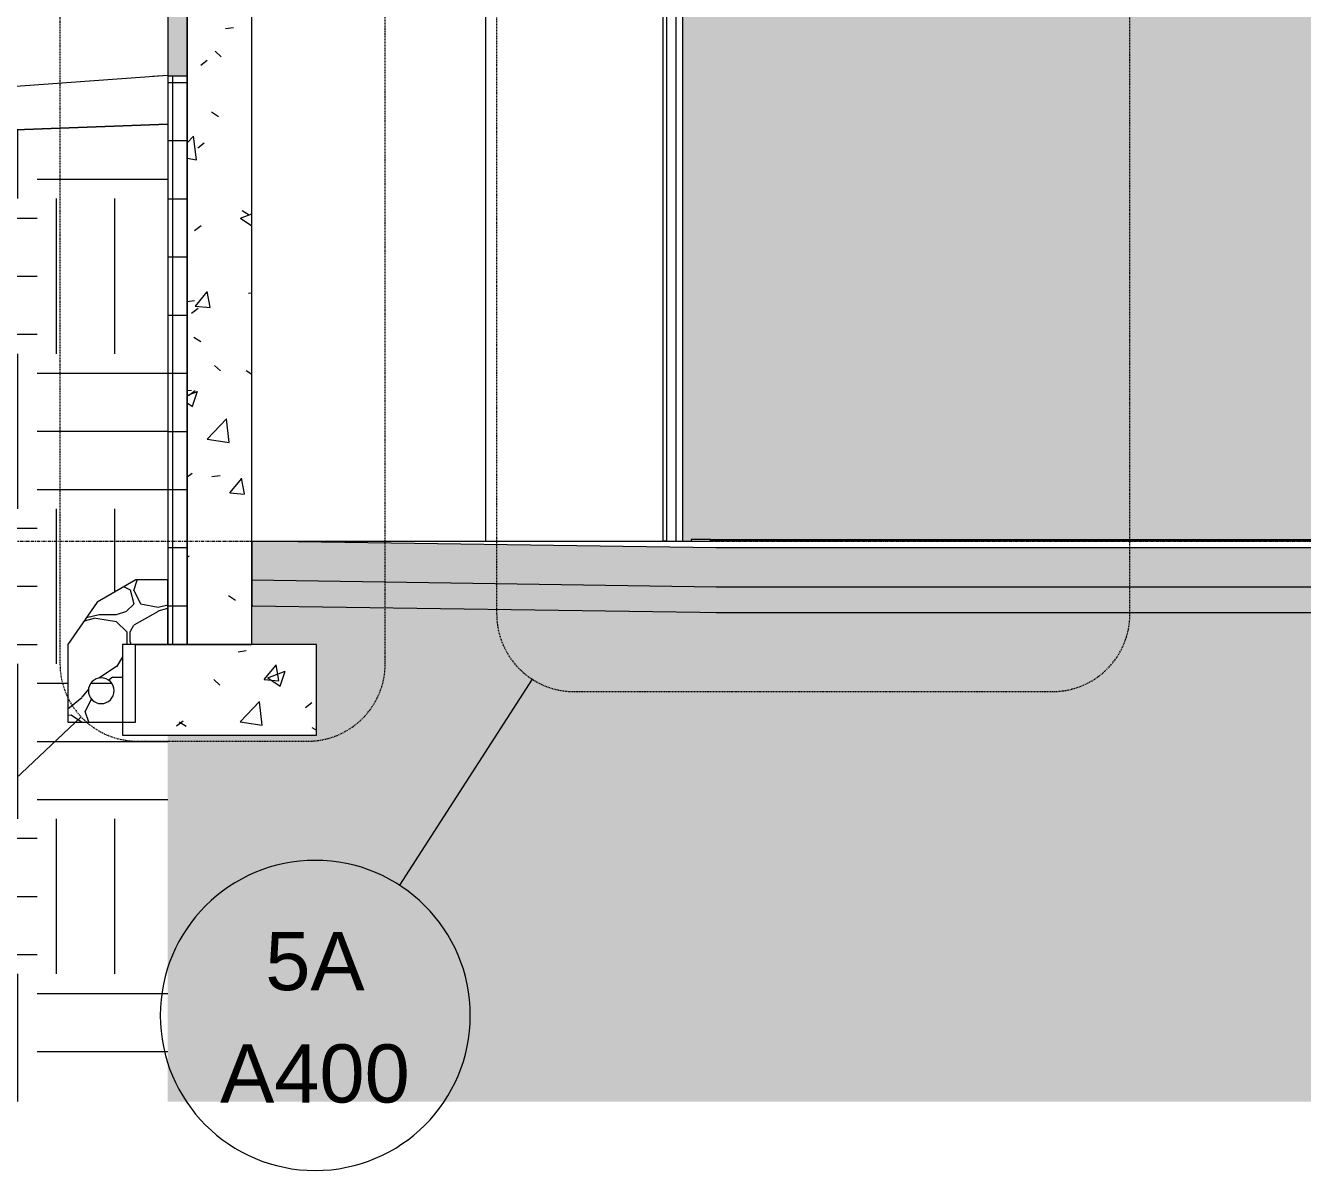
# Model space of a CAD drawing. Header units: inches. Extents: x 9661 to 16490, y -393 to 647.
# Drawn here: x 9866.2 to 10063.8, y -249.4 to -72.2 of the extents above; entities that cross this region are included whole.
import ezdxf

# ---------------------------------------------------------------- set-up
doc = ezdxf.new("R2010")
doc.units = ezdxf.units.IN
doc.header["$MEASUREMENT"] = 0
doc.linetypes.add('Dash Dot 3_16_', pattern=[0.3125, 0.1875, -0.0625, 0, -0.0625])
doc.linetypes.add('Grid Line 1_2_', pattern=[0.875, 0.5, -0.125, 0.125, -0.125])
for name, color, linetype, lineweight in [('0-1', 7, 'Continuous', 5), ('0-3', 55, 'Continuous', 9), ('A-ANNO-SYMB', 150, 'Continuous', 9), ('A-ANNO-SYMB-1', 150, 'Dash Dot 3_16_', 9), ('A-DOOR-4', 7, 'Continuous', 9), ('A-DOOR-FRAM-2', 7, 'Continuous', 9), ('A-DOOR-FRAM-3', 50, 'Continuous', 20), ('A-FLOR-4', 55, 'Continuous', 9), ('A-FLOR-9', 192, 'Continuous', 9), ('A-FLOR-LEVL-1', 51, 'Grid Line 1_2_', 9), ('A-FLOR-MCUT-2', 51, 'Continuous', 9), ('A-FLOR-PATT-1', 45, 'Continuous', 9), ('A-GENM-1', 55, 'Continuous', 9), ('A-GENM-2', 7, 'Continuous', 9), ('A-WALL-PATT-1', 55, 'Continuous', 9), ('A-WALL-PATT-2', 45, 'Continuous', 9), ('C-TOPO', 7, 'Continuous', 9), ('C-TOPO-1', 45, 'Continuous', 9), ('C-TOPO-2', 55, 'Continuous', 9), ('S-FNDN-1', 55, 'Continuous', 9), ('S-FNDN-2', 7, 'Continuous', 9), ('S-FNDN-3', 45, 'Continuous', 9), ('S-FNDN-4', 252, 'Continuous', 13), ('S-FNDN-5', 32, 'Continuous', 9)]:
    doc.layers.add(name, color=color, linetype=linetype, lineweight=lineweight)
doc.styles.add('Arial', font='arial.ttf', dxfattribs={"height": 9})
pattern_1 = [(0, (10995.947, 72), (24, 24), [24, -24]), (0, (10995.947, 81), (24, 24), [24, -24]), (0, (10995.947, 90), (24, 24), [24, -24]), (90, (10998.947, 93), (-24, 24), [24, -24]), (90, (11007.947, 93), (-24, 24), [24, -24]), (90, (11016.947, 93), (-24, 24), [24, -24])]
pattern_2 = [(50, (10995.947, 72), (27.5427, -2.4099), [2.88, -31.68]), (355, (10995.947, 72), (-5.32784, 28.8843), [2.304, -25.344]), (100.451, (10998.243, 71.8), (22.2153, 26.4739), [2.448, -26.924]), (46.184, (10995.947, 79.68), (40.9819, -6.3564), [4.32, -47.52]), (96.636, (10999.363, 79.15), (35.8907, 37.4062), [3.671, -40.386]), (351.184, (10995.947, 79.68), (35.891, 37.4062), [3.456, -38.016]), (21, (10999.787, 77.76), (22.92104, -15.46073), [2.88, -31.68]), (326, (10999.787, 77.76), (9.3435, 27.84574), [2.304, -25.344]), (71.451, (11001.697, 76.472), (32.2648, 12.3844), [2.448, -26.924]), (37.5, (10995.947, 72), (0.466855, 12.78271), [1.267, -23.77, 1.267, -24.461, -25.44]), (37.5, (10995.947, 72), (0.466855, 12.78271), [-50.765, 1.267, -24.173]), (7.5, (10995.947, 72), (10.10159, 15.14509), [1.267, -13.402, 1.267, -23.194, -9.696]), (7.5, (10995.947, 72), (10.10159, 15.14509), [-39.13, 1.267, -8.429]), (327.5, (10987.384, 72), (20.49916, -0.86578), [1.267, -8.333, 1.267, -28.685, -39.744]), (327.5, (10987.384, 72), (20.49916, -0.86578), [-39.552, 1.267, -38.477]), (317.5, (10983.544, 72), (22.39478, 3.8443), [1.267, -11.213, 1.267, -18.624, -28.224]), (317.5, (10983.544, 72), (22.39478, 3.8443), [-32.371, 1.267, -26.957])]
pattern_3 = [(212.005, (10992.723, 80.062), (-161.240282, -107.491823), [5.07, -501.974]), (213.69, (10995.947, 82.212), (-53.74635, -53.74678), [3.876, -189.91]), (198.435, (10997.56, 82.749), (-107.49304, -53.74648), [1.7, -168.262]), (180, (10999.71, 82.75), (-7e-15, -53.747), [2.15, -51.597]), (161.565, (11001.322, 82.212), (-53.74607, 5e-05), [1.7, -168.262]), (333.435, (11001.86, 120.91), (53.74613, 5e-05), [2.404, -117.777]), (296.565, (11001.322, 121.984), (53.74653, -53.74707), [1.202, -118.979]), (270, (11001.32, 124.67), (53.747, 3e-15), [2.687, -51.059]), (186.34, (11001.859, 89.736), (-429.972726, -53.744812), [4.867, -481.829]), (296.565, (11013.684, 123.06), (53.74653, -53.74707), [1.202, -118.979]), (303.69, (11012.609, 124.672), (53.74678, -53.74635), [1.938, -191.848]), (229.399, (11021.208, 101.023), (-268.731142, -322.481306), [4.955, -490.564]), (243.435, (11022.82, 104.248), (5e-05, -53.74613), [3.605, -116.576]), (213.69, (11041.632, 98.336), (-53.74635, -53.74678), [1.938, -191.848]), (33.69, (11025.508, 83.287), (53.74635, 53.74678), [1.938, -191.848]), (0, (11024.433, 83.287), (0, 53.747), [1.075, -52.672]), (333.435, (11023.358, 83.824), (53.74613, 5e-05), [1.202, -118.979]), (284.036, (11022.821, 85.974), (53.74545, -161.2401), [2.216, -219.387]), (270, (11022.82, 87.05), (53.747, 3e-15), [1.075, -52.672]), (243.435, (11022.82, 88.124), (5e-05, -53.74613), [1.202, -118.979]), (135, (11022.82, 88.66), (-53.7472, 4e-15), [0.76, -75.249]), (90, (11022.82, 88.124), (-53.747, 3e-15), [0.537, -53.209]), (18.435, (11042.169, 112.847), (107.49304, 53.74648), [3.399, -166.562]), (6.34, (11045.394, 113.922), (429.972726, 53.744812), [4.867, -481.829]), (180, (11043.244, 101.023), (-7e-15, -53.747), [3.225, -50.522]), (197.354, (11051.844, 103.71), (-161.239491, -53.746161), [9.01, -891.947]), (198.435, (11053.456, 104.248), (-107.49304, -53.74648), [1.7, -168.262]), (213.69, (11055.069, 105.323), (-53.74635, -53.74678), [1.938, -191.848]), (251.565, (11055.606, 106.935), (-5e-05, -53.74607), [1.7, -168.262]), (243.435, (11056.143, 108.01), (5e-05, -53.74613), [1.202, -118.979]), (270, (11056.143, 109.085), (53.747, 3e-15), [1.075, -52.672]), (293.199, (11054.531, 112.847), (53.74725, -107.493233), [4.093, -405.228]), (315, (11052.92, 114.46), (53.7472, 0), [2.28, -73.729]), (0, (11050.23, 114.46), (0, 53.747), [2.687, -51.059]), (341.565, (11038.407, 101.561), (53.74607, -5e-05), [1.7, -168.262]), (303.69, (11037.332, 103.173), (53.74678, -53.74635), [1.938, -191.848]), (279.462, (11036.795, 106.398), (53.74512, -268.732805), [3.269, -323.658]), (270, (11036.795, 109.623), (53.747, 3e-15), [3.225, -50.522]), (239.036, (11038.407, 112.31), (-53.74743, -107.492684), [3.134, -310.26]), (188.13, (11042.169, 112.847), (-322.479255, -53.746045), [3.8, -376.245]), (116.565, (11002.397, 111.235), (-53.74653, 53.74707), [1.202, -118.979]), (135, (11003.472, 110.16), (-53.7472, 4e-15), [1.52, -74.489]), (168.69, (11006.159, 109.623), (-53.7468, -0.00033), [2.741, -271.314]), (191.31, (11008.847, 110.16), (-214.98617, -53.74725), [2.741, -271.314]), (194.036, (11010.996, 110.698), (-161.2401, -53.74545), [2.216, -219.387]), (236.31, (11012.071, 112.31), (-53.74616, -107.49347), [1.938, -191.848]), (236.31, (11013.146, 113.922), (-53.74616, -107.49347), [1.938, -191.848]), (270, (11013.146, 115.535), (53.747, 3e-15), [1.612, -52.134]), (291.801, (11012.071, 118.222), (53.745405, -107.493845), [2.894, -286.54]), (116.565, (11012.61, 106.935), (-53.74653, 53.74707), [2.404, -117.777]), (168.69, (11015.296, 106.398), (-53.7468, -0.00033), [2.741, -271.314]), (194.036, (11017.446, 106.935), (-161.2401, -53.74545), [2.216, -219.387]), (225, (11019.058, 108.548), (4e-15, -53.7472), [2.28, -73.729]), (251.565, (11019.596, 110.16), (-5e-05, -53.74607), [1.7, -168.262]), (296.565, (11018.52, 112.31), (53.74653, -53.74707), [2.404, -117.777]), (315, (11017.446, 113.385), (53.7472, 0), [1.52, -74.489]), (326.31, (11015.834, 114.46), (107.49347, -53.74616), [1.938, -191.848]), (0, (11014.76, 114.46), (0, 53.747), [1.075, -52.672]), (33.69, (11013.146, 113.385), (53.74635, 53.74678), [1.938, -191.848]), (71.565, (11012.609, 111.772), (5e-05, 53.74607), [1.7, -168.262]), (63.435, (11012.07, 110.698), (-5e-05, 53.74613), [1.202, -118.979]), (71.565, (11011.534, 109.085), (5e-05, 53.74607), [1.7, -168.262]), (104.036, (11011.534, 106.935), (-53.74545, 161.2401), [2.216, -219.387]), (45, (11010.46, 105.86), (0, 53.7472), [1.52, -74.489]), (18.435, (11008.847, 105.323), (107.49304, 53.74648), [1.7, -168.262]), (0, (11006.16, 105.323), (0, 53.747), [2.687, -51.059]), (14.036, (11004.009, 104.785), (161.2401, 53.74545), [2.216, -219.387]), (341.565, (11002.397, 105.323), (53.74607, -5e-05), [1.7, -168.262]), (270, (11002.397, 106.935), (53.747, 3e-15), [1.612, -52.134]), (225, (11004.01, 108.548), (4e-15, -53.7472), [2.28, -73.729]), (198.435, (11007.234, 109.623), (-107.49304, -53.74648), [3.399, -166.562]), (180, (11009.92, 109.623), (-7e-15, -53.747), [2.687, -51.059]), (153.435, (11010.996, 109.085), (-53.74613, -5e-05), [1.202, -118.979]), (206.565, (11031.42, 100.486), (-53.74707, -53.74653), [1.202, -118.979]), (146.31, (11033.032, 99.411), (-107.49347, 53.74616), [1.938, -191.848]), (119.745, (11035.182, 95.648), (-161.240006, 268.73295), [4.333, -428.985]), (95.711, (11035.72, 90.274), (-53.74997, 483.718242), [5.401, -534.745]), (90, (11035.72, 89.736), (-53.747, 3e-15), [0.537, -53.209]), (63.435, (11035.182, 88.66), (-5e-05, 53.74613), [1.202, -118.979]), (26.565, (11034.107, 88.124), (53.74707, 53.74653), [1.202, -118.979]), (0, (11032.495, 88.124), (0, 53.747), [1.612, -52.134]), (0, (11031.96, 88.124), (0, 53.747), [0.537, -53.209]), (0, (11030.883, 88.124), (0, 53.747), [1.075, -52.672]), (326.31, (11029.27, 89.199), (107.49347, -53.74616), [1.938, -191.848]), (333.435, (11028.195, 89.736), (53.74613, 5e-05), [1.202, -118.979]), (284.036, (11027.658, 91.886), (53.74545, -161.2401), [2.216, -219.387]), (270, (11027.66, 92.96), (53.747, 3e-15), [1.075, -52.672]), (270, (11027.66, 94.574), (53.747, 3e-15), [1.612, -52.134]), (258.69, (11028.195, 97.261), (0.00033, -53.7468), [2.741, -271.314]), (231.34, (11030.345, 99.948), (-161.240446, -214.986075), [3.441, -340.704]), (270, (11041.63, 98.873), (53.747, 3e-15), [0.537, -53.209]), (270, (11041.63, 99.41), (53.747, 3e-15), [0.537, -53.209]), (326.31, (11040.02, 100.486), (107.49347, -53.74616), [1.938, -191.848]), (333.435, (11036.795, 102.098), (53.74613, 5e-05), [3.605, -116.576]), (0, (11034.107, 102.1), (0, 53.747), [2.687, -51.059]), (63.435, (11033.57, 101.023), (-5e-05, 53.74613), [1.202, -118.979]), (90, (11033.57, 98.873), (-53.747, 3e-15), [2.15, -51.597]), (135, (11035.182, 97.26), (-53.7472, 4e-15), [2.28, -73.729]), (161.565, (11036.795, 96.723), (-53.74607, 5e-05), [1.7, -168.262]), (180, (11038.407, 96.723), (-7e-15, -53.747), [1.612, -52.134]), (198.435, (11040.02, 97.261), (-107.49304, -53.74648), [1.7, -168.262]), (351.87, (11019.058, 126.284), (53.746196, 0.000237), [7.601, -372.445]), (14.036, (11016.909, 125.747), (161.2401, 53.74545), [2.216, -219.387]), (53.13, (11015.296, 123.597), (107.49389, 161.23961), [2.687, -266.045]), (95.194, (11015.834, 117.685), (-53.742522, 537.465678), [5.937, -587.714]), (101.31, (11016.371, 114.997), (-53.74725, 214.98617), [2.741, -271.314]), (143.13, (11018.521, 113.385), (-161.23961, 107.49389), [2.687, -266.045]), (161.565, (11020.133, 112.847), (-53.74607, 5e-05), [1.7, -168.262]), (198.435, (11021.746, 113.385), (-107.49304, -53.74648), [1.7, -168.262]), (225, (11024.433, 116.072), (4e-15, -53.7472), [3.8, -72.209]), (228.814, (11028.195, 120.372), (-322.479887, -376.225462), [5.713, -565.62]), (251.565, (11028.733, 121.984), (-5e-05, -53.74607), [1.7, -168.262]), (270, (11028.733, 122.52), (53.747, 3e-15), [0.537, -53.209]), (288.435, (11028.195, 124.134), (53.74648, -107.49304), [1.7, -168.262]), (326.31, (11026.583, 125.209), (107.49347, -53.74616), [1.938, -191.848]), (90, (11001.86, 112.31), (-53.747, 3e-15), [3.762, -49.984]), (338.199, (11009.384, 119.297), (161.23965, -53.74576), [2.894, -286.54]), (0, (11006.16, 119.297), (0, 53.747), [3.225, -50.522]), (30.964, (11003.472, 117.685), (161.23977, 107.4936), [3.134, -310.26]), (45, (11001.86, 116.072), (0, 53.7472), [2.28, -73.729]), (90, (10993.26, 95.11), (-53.747, 3e-15), [3.762, -49.984]), (116.565, (10994.872, 91.886), (-53.74653, 53.74707), [3.605, -116.576]), (153.435, (10998.097, 90.274), (-53.74613, -5e-05), [3.605, -116.576]), (180, (11000.785, 90.274), (-7e-15, -53.747), [2.687, -51.059]), (218.66, (11003.472, 92.424), (-53.746083, -53.746755), [3.441, -340.704]), (231.34, (11005.622, 95.111), (-161.240446, -214.986075), [3.441, -340.704]), (213.69, (11008.847, 97.261), (-53.74635, -53.74678), [3.876, -189.91]), (239.036, (11010.459, 99.948), (-53.74743, -107.492684), [3.134, -310.26]), (270, (11010.46, 101.023), (53.747, 3e-15), [1.075, -52.672]), (270, (11010.46, 102.636), (53.747, 3e-15), [1.612, -52.134]), (315, (11008.847, 104.248), (53.7472, 0), [2.28, -73.729]), (350.538, (11005.622, 104.785), (53.7463, 0.000467), [3.269, -323.658]), (14.036, (11001.322, 103.71), (161.2401, 53.74545), [4.432, -217.171]), (18.435, (10996.485, 102.098), (107.49304, 53.74648), [5.099, -164.863]), (45, (10994.872, 100.486), (0, 53.7472), [2.28, -73.729]), (45, (10993.26, 98.873), (0, 53.7472), [2.28, -73.729]), (108.435, (11005.084, 87.049), (-53.74648, 107.49304), [3.399, -166.562]), (126.87, (11006.697, 84.899), (-53.7463, 53.7465), [2.687, -266.045]), (146.31, (11008.309, 83.824), (-107.49347, 53.74616), [1.938, -191.848]), (161.565, (11009.921, 83.287), (-53.74607, 5e-05), [1.7, -168.262]), (135, (11011.534, 81.674), (-53.7472, 4e-15), [2.28, -73.729]), (161.565, (11013.146, 81.137), (-53.74607, 5e-05), [1.7, -168.262]), (180, (11014.76, 81.137), (-7e-15, -53.747), [1.612, -52.134]), (206.565, (11015.834, 81.674), (-53.74707, -53.74653), [1.202, -118.979]), (206.565, (11017.983, 82.75), (-53.74707, -53.74653), [2.404, -117.777]), (189.462, (11021.208, 83.287), (-268.732805, -53.74512), [3.269, -323.658]), (243.435, (11022.283, 85.437), (5e-05, -53.74613), [2.404, -117.777]), (270, (11022.283, 85.974), (53.747, 3e-15), [0.537, -53.209]), (270, (11022.283, 87.05), (53.747, 3e-15), [1.075, -52.672]), (326.31, (11020.671, 90.274), (107.49347, -53.74616), [1.938, -191.848]), (327.995, (11016.371, 92.961), (268.733967, -161.238084), [5.07, -501.974]), (329.036, (11013.684, 94.574), (107.492684, -53.74743), [3.134, -310.26]), (341.565, (11010.459, 95.648), (53.74607, -5e-05), [3.399, -166.562]), (0, (11008.31, 95.65), (0, 53.747), [2.15, -51.597]), (33.69, (11006.697, 94.574), (53.74635, 53.74678), [1.938, -191.848]), (53.13, (11005.084, 92.424), (107.49389, 161.23961), [2.687, -266.045]), (63.435, (11004.01, 90.274), (-5e-05, 53.74613), [2.404, -117.777]), (225, (11028.733, 85.974), (4e-15, -53.7472), [2.28, -73.729]), (236.31, (11029.808, 87.587), (-53.74616, -107.49347), [1.938, -191.848]), (270, (11029.81, 88.124), (53.747, 3e-15), [0.537, -53.209]), (315, (11028.733, 89.2), (53.7472, 0), [1.52, -74.489]), (333.435, (11026.583, 90.274), (53.74613, 5e-05), [2.404, -117.777]), (18.435, (11023.358, 89.199), (107.49304, 53.74648), [3.399, -166.562]), (75.964, (11022.821, 87.049), (0.00026, 53.74662), [2.216, -219.387]), (71.565, (10998.635, 76.837), (5e-05, 53.74607), [1.7, -168.262]), (135, (10999.71, 75.762), (-53.7472, 4e-15), [1.52, -74.489]), (146.31, (11001.322, 74.687), (-107.49347, 53.74616), [1.938, -191.848]), (153.435, (11003.472, 73.612), (-53.74613, -5e-05), [2.404, -117.777]), (180, (11004.01, 73.61), (-7e-15, -53.747), [0.537, -53.209]), (161.565, (11005.622, 73.075), (-53.74607, 5e-05), [1.7, -168.262]), (180, (11007.77, 73.075), (-7e-15, -53.747), [2.15, -51.597]), (198.435, (11009.384, 73.612), (-107.49304, -53.74648), [1.7, -168.262]), (210.964, (11012.071, 75.225), (-161.23977, -107.4936), [3.134, -310.26]), (206.565, (11013.146, 75.762), (-53.74707, -53.74653), [1.202, -118.979]), (251.565, (11013.684, 77.375), (-5e-05, -53.74607), [1.7, -168.262]), (303.69, (11012.609, 78.987), (53.74678, -53.74635), [1.938, -191.848]), (306.87, (11010.996, 81.137), (53.7463, -53.7465), [2.687, -266.045]), (323.13, (11008.847, 82.749), (161.23961, -107.49389), [2.687, -266.045]), (345.964, (11006.697, 83.287), (53.74662, -0.00026), [2.216, -219.387]), (18.435, (11005.084, 82.749), (107.49304, 53.74648), [1.7, -168.262]), (30.964, (11002.397, 81.137), (161.23977, 107.4936), [3.134, -310.26]), (39.806, (10999.172, 78.45), (53.745895, 53.74734), [4.198, -415.576]), (135, (11015.296, 73.612), (-53.7472, 4e-15), [0.76, -75.249]), (153.435, (11016.37, 73.075), (-53.74613, -5e-05), [1.202, -118.979]), (191.31, (11019.058, 73.612), (-214.98617, -53.74725), [2.741, -271.314]), (165.964, (11021.208, 73.075), (-53.74662, 0.00026), [2.216, -219.387]), (175.236, (11027.658, 72.537), (-53.74662, 0.000751), [6.472, -640.722]), (206.565, (11028.733, 73.075), (-53.74707, -53.74653), [1.202, -118.979]), (225, (11029.808, 74.15), (4e-15, -53.7472), [1.52, -74.489]), (270, (11029.81, 76.837), (53.747, 3e-15), [2.687, -51.059]), (270, (11029.81, 78.45), (53.747, 3e-15), [1.612, -52.134]), (308.66, (11027.658, 81.137), (53.746755, -53.746083), [3.441, -340.704]), (338.199, (11024.97, 82.212), (161.23965, -53.74576), [2.894, -286.54]), (348.69, (11022.283, 82.749), (53.7468, 0.00033), [2.741, -271.314]), (18.435, (11017.446, 81.137), (107.49304, 53.74648), [5.099, -164.863]), (36.87, (11015.296, 79.525), (53.7465, 53.7463), [2.687, -266.045]), (68.199, (11014.221, 76.837), (53.74576, 161.23965), [2.894, -286.54]), (101.31, (11014.759, 74.15), (-53.74725, 214.98617), [2.741, -271.314]), (348.69, (11009.921, 125.209), (53.7468, 0.00033), [2.741, -271.314]), (354.806, (11004.009, 125.747), (53.746727, 0.000402), [5.937, -587.714]), (0, (11002.397, 125.747), (0, 53.747), [1.612, -52.134]), (45, (11001.322, 124.672), (0, 53.7472), [1.52, -74.489]), (180, (11005.62, 119.834), (-7e-15, -53.747), [1.612, -52.134]), (188.13, (11009.384, 120.372), (-322.479255, -53.746045), [3.8, -376.245]), (172.875, (11013.684, 119.834), (-53.74698, 0.00048), [4.333, -428.985]), (225, (11014.22, 120.372), (4e-15, -53.7472), [0.76, -75.249]), (270, (11014.22, 121.984), (53.747, 3e-15), [1.612, -52.134]), (161.565, (11031.42, 123.597), (-53.74607, 5e-05), [1.7, -168.262]), (180, (11033.57, 123.597), (-7e-15, -53.747), [2.15, -51.597]), (198.435, (11035.182, 124.134), (-107.49304, -53.74648), [1.7, -168.262]), (170.538, (11038.407, 123.597), (-53.746303, -0.000467), [3.269, -323.658]), (213.69, (11040.02, 124.672), (-53.74635, -53.74678), [1.938, -191.848]), (270, (11040.02, 125.21), (53.747, 3e-15), [0.537, -53.209]), (296.565, (11039.482, 126.284), (53.74653, -53.74707), [1.202, -118.979]), (341.565, (11036.257, 127.359), (53.74607, -5e-05), [3.399, -166.562]), (341.565, (11033.032, 128.434), (53.74607, -5e-05), [3.399, -166.562]), (14.036, (11030.883, 127.896), (161.2401, 53.74545), [2.216, -219.387]), (45, (11029.27, 126.284), (0, 53.7472), [2.28, -73.729]), (104.036, (11029.808, 124.134), (-53.74545, 161.2401), [2.216, -219.387]), (0, (10987.885, 77.375), (0, 53.747), [0.537, -53.209]), (315, (10986.81, 78.45), (53.7472, 0), [1.52, -74.489]), (274.764, (10986.273, 84.899), (53.749818, -591.21148), [6.472, -640.722]), (255.964, (10986.81, 87.049), (-0.00026, -53.74662), [2.216, -219.387]), (225, (10987.885, 88.124), (4e-15, -53.7472), [1.52, -74.489]), (198.435, (10992.723, 89.736), (-107.49304, -53.74648), [5.099, -164.863]), (180, (10993.26, 89.736), (-7e-15, -53.747), [0.537, -53.209]), (171.87, (10997.022, 89.199), (-53.746196, -0.000237), [3.8, -376.245]), (146.31, (11003.472, 88.661), (-107.49347, 53.74616), [1.938, -191.848]), (108.435, (11004.547, 85.437), (-53.74648, 107.49304), [3.399, -166.562]), (90, (11004.547, 84.9), (-53.747, 3e-15), [0.537, -53.209]), (71.565, (11004.009, 83.287), (5e-05, 53.74607), [1.7, -168.262]), (26.565, (11002.934, 82.75), (53.74707, 53.74653), [1.202, -118.979]), (18.435, (11001.322, 82.212), (107.49304, 53.74648), [1.7, -168.262]), (126.87, (11030.345, 78.45), (-53.7463, 53.7465), [2.687, -266.045]), (123.69, (11031.42, 76.837), (-53.74678, 53.74635), [1.938, -191.848]), (149.036, (11034.107, 75.225), (-107.492684, 53.74743), [3.134, -310.26]), (168.69, (11036.795, 74.687), (-53.7468, -0.00033), [2.741, -271.314]), (213.69, (11038.407, 75.762), (-53.74635, -53.74678), [1.938, -191.848]), (251.565, (11038.945, 77.375), (-5e-05, -53.74607), [1.7, -168.262]), (270, (11038.945, 77.91), (53.747, 3e-15), [0.537, -53.209]), (279.462, (11038.407, 81.137), (53.74512, -268.732805), [3.269, -323.658]), (243.435, (11038.945, 82.212), (5e-05, -53.74613), [1.202, -118.979]), (270, (11038.945, 82.75), (53.747, 3e-15), [0.537, -53.209]), (296.565, (11037.332, 85.974), (53.74653, -53.74707), [3.605, -116.576]), (329.036, (11034.645, 87.587), (107.492684, -53.74743), [3.134, -310.26]), (8.13, (11030.883, 87.049), (322.479255, 53.746045), [3.8, -376.245]), (45, (11028.733, 84.9), (0, 53.7472), [3.04, -72.969]), (45, (11027.658, 83.824), (0, 53.7472), [1.52, -74.489]), (90, (11027.66, 82.21), (-53.747, 3e-15), [1.612, -52.134]), (123.69, (11028.733, 80.599), (-53.74678, 53.74635), [1.938, -191.848]), (101.31, (11036.795, 90.274), (-53.74725, 214.98617), [2.741, -271.314]), (108.435, (11037.332, 88.661), (-53.74648, 107.49304), [1.7, -168.262]), (135, (11037.87, 88.124), (-53.7472, 4e-15), [0.76, -75.249]), (180, (11039.48, 88.124), (-7e-15, -53.747), [1.612, -52.134]), (213.69, (11041.094, 89.199), (-53.74635, -53.74678), [1.938, -191.848]), (187.125, (11045.394, 89.736), (-376.225893, -53.746004), [4.333, -428.985]), (236.31, (11046.469, 91.349), (-53.74616, -107.49347), [1.938, -191.848]), (270, (11046.47, 91.886), (53.747, 3e-15), [0.537, -53.209]), (288.435, (11045.932, 93.499), (53.74648, -107.49304), [1.7, -168.262]), (285.945, (11044.857, 97.261), (53.74574, -161.239833), [3.913, -387.368]), (315, (11043.782, 98.336), (53.7472, 0), [1.52, -74.489]), (18.435, (11042.169, 97.798), (107.49304, 53.74648), [1.7, -168.262]), (29.745, (11038.407, 95.648), (268.73295, 161.240006), [4.333, -428.985]), (18.435, (11036.795, 95.111), (107.49304, 53.74648), [1.7, -168.262]), (75.964, (11036.257, 92.961), (0.00026, 53.74662), [2.216, -219.387]), (180, (11020.67, 106.935), (-7e-15, -53.747), [1.612, -52.134]), (180, (11021.746, 106.935), (-7e-15, -53.747), [1.075, -52.672]), (135, (11022.82, 105.86), (-53.7472, 4e-15), [1.52, -74.489]), (90, (11022.82, 104.25), (-53.747, 3e-15), [1.612, -52.134]), (26.565, (11014.76, 95.648), (53.74707, 53.74653), [3.605, -116.576]), (341.565, (11013.146, 96.186), (53.74607, -5e-05), [1.7, -168.262]), (300.964, (11011.534, 98.873), (107.4936, -161.23977), [3.134, -310.26]), (71.565, (11021.746, 100.486), (5e-05, 53.74607), [1.7, -168.262]), (90, (11021.746, 97.8), (-53.747, 3e-15), [2.687, -51.059]), (123.69, (11022.821, 96.186), (-53.74678, 53.74635), [1.938, -191.848]), (153.435, (11024.97, 95.11), (-53.74613, -5e-05), [2.404, -117.777]), (198.435, (11026.583, 95.648), (-107.49304, -53.74648), [1.7, -168.262]), (243.435, (11027.12, 96.723), (5e-05, -53.74613), [1.202, -118.979]), (255.964, (11027.658, 98.873), (-0.00026, -53.74662), [2.216, -219.387]), (251.565, (11028.195, 100.486), (-5e-05, -53.74607), [1.7, -168.262]), (291.801, (11027.12, 103.173), (53.745405, -107.493845), [2.894, -286.54]), (323.13, (11024.97, 104.785), (161.23961, -107.49389), [2.687, -266.045]), (18.435, (11023.358, 104.248), (107.49304, 53.74648), [1.7, -168.262]), (63.435, (11022.283, 102.098), (-5e-05, 53.74613), [2.404, -117.777]), (135, (11017.983, 92.424), (-53.7472, 4e-15), [2.28, -73.729]), (149.036, (11020.671, 90.811), (-107.492684, 53.74743), [3.134, -310.26]), (146.31, (11022.283, 89.736), (-107.49347, 53.74616), [1.938, -191.848]), (180, (11023.36, 89.736), (-7e-15, -53.747), [1.075, -52.672]), (210.964, (11026.045, 91.349), (-161.23977, -107.4936), [3.134, -310.26]), (243.435, (11026.583, 92.424), (5e-05, -53.74613), [1.202, -118.979]), (303.69, (11025.508, 94.036), (53.74678, -53.74635), [1.938, -191.848]), (321.34, (11022.821, 96.186), (214.986075, -161.240446), [3.441, -340.704]), (345.964, (11020.671, 96.723), (53.74662, -0.00026), [2.216, -219.387]), (11.31, (11017.983, 96.186), (214.98617, 53.74725), [2.741, -271.314]), (26.565, (11016.91, 95.648), (53.74707, 53.74653), [1.202, -118.979]), (71.565, (11016.371, 94.036), (5e-05, 53.74607), [1.7, -168.262]), (15.945, (11015.296, 105.86), (161.239833, 53.74574), [3.913, -387.368]), (29.745, (11011.534, 103.71), (268.73295, 161.240006), [4.333, -428.985]), (63.435, (11010.996, 102.636), (-5e-05, 53.74613), [1.202, -118.979]), (90, (11010.996, 101.023), (-53.747, 3e-15), [1.612, -52.134]), (104.036, (11011.534, 98.873), (-53.74545, 161.2401), [2.216, -219.387]), (120.964, (11013.146, 96.186), (-107.4936, 161.23977), [3.134, -310.26]), (153.435, (11043.244, 124.672), (-53.74613, -5e-05), [1.202, -118.979]), (180, (11044.32, 124.67), (-7e-15, -53.747), [1.075, -52.672]), (209.745, (11048.082, 126.821), (-268.73295, -161.240006), [4.333, -428.985]), (225, (11050.23, 128.97), (4e-15, -53.7472), [3.04, -72.969]), (239.036, (11051.844, 131.659), (-53.74743, -107.492684), [3.134, -310.26]), (239.036, (11053.456, 134.346), (-53.74743, -107.492684), [3.134, -310.26]), (270, (11053.456, 134.883), (53.747, 3e-15), [0.537, -53.209]), (333.435, (11052.38, 135.42), (53.74613, 5e-05), [1.202, -118.979]), (0, (11050.77, 135.42), (0, 53.747), [1.612, -52.134]), (45, (11049.156, 133.81), (0, 53.7472), [2.28, -73.729]), (26.565, (11042.707, 130.584), (53.74707, 53.74653), [7.211, -112.97]), (30.964, (11040.02, 128.971), (161.23977, 107.4936), [3.134, -310.26]), (90, (11040.02, 127.896), (-53.747, 3e-15), [1.075, -52.672]), (128.66, (11042.169, 125.209), (-53.746755, 53.746083), [3.441, -340.704]), (255.964, (11036.257, 107.473), (-0.00026, -53.74662), [2.216, -219.387]), (281.31, (11035.72, 110.16), (53.74725, -214.98617), [2.741, -271.314]), (309.806, (11033.032, 113.385), (53.74734, -53.745895), [4.198, -415.576]), (329.036, (11030.345, 114.997), (107.492684, -53.74743), [3.134, -310.26]), (345.964, (11028.195, 115.535), (53.74662, -0.00026), [2.216, -219.387]), (0, (11026.045, 115.535), (0, 53.747), [2.15, -51.597]), (26.565, (11023.896, 114.46), (53.74707, 53.74653), [2.404, -117.777]), (45, (11022.283, 112.847), (0, 53.7472), [2.28, -73.729]), (53.13, (11020.671, 110.698), (107.49389, 161.23961), [2.687, -266.045]), (90, (11020.67, 109.085), (-53.747, 3e-15), [1.612, -52.134]), (135, (11022.283, 107.473), (-53.7472, 4e-15), [2.28, -73.729]), (144.462, (11026.045, 104.785), (-161.23894, 107.49382), [4.623, -457.722]), (135, (11028.733, 102.098), (-53.7472, 4e-15), [3.8, -72.209]), (153.435, (11030.883, 101.023), (-53.74613, -5e-05), [2.404, -117.777]), (206.565, (11033.032, 102.098), (-53.74707, -53.74653), [2.404, -117.777]), (230.194, (11035.72, 105.323), (-214.98784, -268.731413), [4.198, -415.576]), (66.801, (11028.733, 118.222), (107.495275, 268.731896), [4.093, -405.228]), (90, (11028.733, 116.61), (-53.747, 3e-15), [1.612, -52.134]), (153.435, (11029.808, 116.072), (-53.74613, -5e-05), [1.202, -118.979]), (153.435, (11031.958, 114.997), (-53.74613, -5e-05), [2.404, -117.777]), (149.036, (11034.645, 113.385), (-107.492684, 53.74743), [3.134, -310.26]), (180, (11037.33, 113.385), (-7e-15, -53.747), [2.687, -51.059]), (180, (11040.557, 113.385), (-7e-15, -53.747), [3.225, -50.522]), (213.69, (11042.169, 114.46), (-53.74635, -53.74678), [1.938, -191.848]), (243.435, (11043.244, 116.61), (5e-05, -53.74613), [2.404, -117.777]), (277.125, (11042.707, 120.909), (53.746004, -376.225893), [4.333, -428.985]), (315, (11041.632, 121.984), (53.7472, 0), [1.52, -74.489]), (341.565, (11040.02, 122.522), (53.74607, -5e-05), [1.7, -168.262]), (352.875, (11035.72, 123.059), (53.74698, -0.00048), [4.333, -428.985]), (0, (11033.03, 123.06), (0, 53.747), [2.687, -51.059]), (21.801, (11030.345, 121.984), (107.493845, 53.745405), [2.894, -286.54]), (90, (11054.53, 119.297), (-53.747, 3e-15), [2.15, -51.597]), (90, (11054.53, 117.147), (-53.747, 3e-15), [2.15, -51.597]), (56.31, (11053.456, 115.535), (53.74616, 107.49347), [1.938, -191.848]), (18.435, (11051.844, 114.997), (107.49304, 53.74648), [1.7, -168.262]), (0, (11046.47, 114.997), (0, 53.747), [5.375, -48.372]), (341.565, (11044.857, 115.535), (53.74607, -5e-05), [1.7, -168.262]), (296.565, (11044.32, 116.61), (53.74653, -53.74707), [1.202, -118.979]), (278.13, (11043.782, 120.372), (53.746045, -322.479255), [3.8, -376.245]), (270, (11043.78, 120.91), (53.747, 3e-15), [0.537, -53.209]), (251.565, (11044.319, 122.522), (-5e-05, -53.74607), [1.7, -168.262]), (225, (11045.932, 124.134), (4e-15, -53.7472), [2.28, -73.729]), (218.66, (11048.619, 126.284), (-53.746083, -53.746755), [3.441, -340.704]), (225, (11050.23, 127.896), (4e-15, -53.7472), [2.28, -73.729]), (206.565, (11051.306, 128.434), (-53.74707, -53.74653), [1.202, -118.979]), (180, (11052.38, 128.434), (-7e-15, -53.747), [1.075, -52.672]), (123.69, (11053.456, 126.821), (-53.74678, 53.74635), [1.938, -191.848]), (108.435, (11053.994, 125.209), (-53.74648, 107.49304), [1.7, -168.262]), (98.13, (11054.531, 121.447), (-53.746045, 322.479255), [3.8, -376.245])]

# ---------------------------------------------------------------- blocks, each defined once
blk = doc.blocks.new('CTR  - Topography_rvt-1-BUILDING SECTION - EAST_WEST - LOOKING NORTH')
at = {"layer": 'C-TOPO-1'}
h = blk.add_hatch(dxfattribs=at)
h.set_pattern_fill('FP_12', color=256, style=0, pattern_type=2)
h.set_pattern_definition(pattern_1)
h.paths.add_polyline_path([(9787.46, -238.73), (9888.19, -238.73), (9888.19, -182), (9881.19, -182), (9881.19, -180), (9872.69, -180), (9872.69, -168), (9877.28, -161.45), (9883.25, -158), (9888.19, -158), (9888.19, -87.44), (9787.46, -91.19), (9756.46, -92.02), (9756.46, -238.73)], flags=0)
h.paths.add_polyline_path([(9877.44, -177.09), (9878.33, -177.09), (9879.13, -176.7), (9879.69, -176.01), (9879.89, -175.14), (9879.69, -174.27), (9879.13, -173.57), (9878.33, -173.19), (9877.44, -173.19), (9876.64, -173.57), (9876.08, -174.27), (9875.89, -175.14), (9876.08, -176.01), (9876.64, -176.7), (9877.28, -177.01)], flags=0)
h = blk.add_hatch(dxfattribs=at)
h.set_pattern_fill('FP_12', color=256, style=0, pattern_type=2)
h.set_pattern_definition(pattern_1)
h.paths.add_polyline_path([(11115.19, -238.73), (12090.19, -238.73), (12090.19, -182), (12067.19, -182), (12067.19, -168), (12077.19, -168), (12077.19, -162), (11844.81, -162.03), (11844.81, -168), (11853, -168), (11853, -180), (11829, -180), (11829, -168), (11837.19, -168), (11837.19, -162.19), (11821.99, -162.53), (11578.19, -162.52), (11550.83, -162), (11361.06, -162), (11300.12, -163.05), (10725.45, -163.04), (10664.93, -162), (10604.03, -163.05), (9973.08, -163.04), (9901.19, -162), (9901.19, -168), (9911.19, -168), (9911.19, -182), (9888.19, -182), (9888.19, -238.73), (11018.29, -238.73)], flags=0)
h.paths.add_polyline_path([(11259.19, -210), (11115.19, -210), (11115.19, -168), (11259.19, -168)], flags=0)
h.paths.add_polyline_path([(10911.19, -204), (10767.19, -204), (10767.19, -168), (10911.19, -168)], flags=0)
h.paths.add_polyline_path([(11475.19, -195), (11475.19, -168), (11595.19, -168), (11595.19, -195), (11491.48, -195)], flags=0)
h.paths.add_polyline_path([(10407.19, -195), (10407.19, -168), (10527.19, -168), (10527.19, -195), (10503.5, -195)], flags=0)
at = {"layer": 'C-TOPO'}
for p, q in [((9888.19, -87.44), (9787.46, -91.19)), ((9901.19, -162), (9901.35, -162))]:
    blk.add_line(p, q, dxfattribs=at)
at = {"layer": 'C-TOPO-2'}
for p, q in [((9888.19, -79.91), (9756.46, -89.4)), ((9888.19, -79.91), (9885.84, -80.08)), ((9787.46, -91.19), (9888.19, -87.44)), ((9901.35, -162), (9901.19, -162))]:
    blk.add_line(p, q, dxfattribs=at)
blk = doc.blocks.new('Parking_Stall_Multiple - STANDARD-2220512-BUILDING SECTION - EAST_WEST - LOOKING NORTH')
at = {"layer": 'A-GENM-1'}
for p, q in [((9972.19, -151.75), (10179.19, -151.75)), ((9972.19, -151.75), (10179.19, -151.75)), ((10179.19, -152), (9972.19, -152)), ((10179.19, -152), (9972.19, -152)), ((10179.19, -151.75), (10179.19, -152)), ((10179.19, -152), (10179.19, -151.75))]:
    blk.add_line(p, q, dxfattribs=at)
at = {"layer": 'A-GENM-2'}
for p, q in [((9972.19, -151.75), (9969.19, -151.75)), ((9969.19, -151.75), (9969.19, -152)), ((9969.19, -152), (9972.19, -152)), ((9972.19, -152), (9972.19, -151.75))]:
    blk.add_line(p, q, dxfattribs=at)
blk = doc.blocks.new('CHAINLINK GATE - CHAINLINK GATE-2199385-BUILDING SECTION - EAST_WEST - LOOKING NORTH')
at = {"layer": 'A-DOOR-4'}
for p, q in [((9966.88, -68), (9965.38, -68)), ((9965.38, -68), (9965.38, -152)), ((9966.88, -152), (9966.88, -68)), ((9965.38, -152), (9966.88, -152))]:
    blk.add_line(p, q, dxfattribs=at)
at = {"layer": 'A-DOOR-FRAM-2'}
for p, q in [((9964.88, -152), (9964.88, -68)), ((9967.88, -68), (9967.88, -152)), ((9965.38, -152), (9964.88, -152)), ((9966.88, -152), (9967.88, -152))]:
    blk.add_line(p, q, dxfattribs=at)
at = {"layer": 'A-DOOR-FRAM-3'}
for p, q in [((9964.88, -65), (9964.88, -68)), ((9965.88, -65), (9964.88, -65)), ((9965.88, -68), (9965.88, -65)), ((9967.88, -65), (9966.88, -65)), ((9966.88, -65), (9966.88, -68)), ((9967.88, -68), (9967.88, -65)), ((9964.88, -68), (9965.88, -68)), ((9966.88, -68), (9967.88, -68))]:
    blk.add_line(p, q, dxfattribs=at)
blk = doc.blocks.new('CTR - 1st Phase - Common Walls_rvt-1-BUILDING SECTION - EAST_WEST - LOOKING NORTH')
at = {"layer": 'A-WALL-PATT-1'}
h = blk.add_hatch(dxfattribs=at)
h.set_pattern_fill('FP_13', color=256, style=0, pattern_type=2)
h.set_pattern_definition([(90, (9901.19, -152), (-36.188, 2e-15), [])])
h.paths.add_polyline_path([(9901.19, -152), (9964.88, -152), (9964.88, -65), (9965.88, -65), (9965.88, -21), (9901.19, -21), (9901.19, -143.02)], flags=0)
at = {"layer": 'S-FNDN-1'}
blk.add_line((9901.19, -152), (9964.88, -152), dxfattribs=at)
at = {"layer": '0-3'}
for name in ['CHAINLINK GATE - CHAINLINK GATE-2199385-BUILDING SECTION - EAST_WEST - LOOKING NORTH', 'Parking_Stall_Multiple - STANDARD-2220512-BUILDING SECTION - EAST_WEST - LOOKING NORTH']:
    blk.add_blockref(name, (0, 0), dxfattribs=at)
blk = doc.blocks.new('CTR - 1st Phase - Structure_rvt-1-BUILDING SECTION - EAST_WEST - LOOKING NORTH')
at = {"layer": 'A-WALL-PATT-1'}
h = blk.add_hatch(dxfattribs=at)
h.set_pattern_fill('FP_3', color=256, style=0, pattern_type=2)
h.set_pattern_definition([(0, (10995.947, 72), (15.36, 3.84), [1.267, -10.253, 1.267, -10.253, -61.44]), (0, (10995.947, 72), (15.36, 3.84), [-23.04, 1.267, -21.773, 1.267, -10.253, -26.88]), (0, (10995.947, 72), (15.36, 3.84), [-57.6, 1.267, -6.413, 1.267, -17.933]), (120, (11001.707, 73.92), (-11.005538, 11.38215), [1.267, -10.253, 1.267, -10.253, -61.44]), (120, (11001.707, 73.92), (-11.005538, 11.38215), [-23.04, 1.267, -21.773, 1.267, -10.253, -26.88]), (120, (11001.707, 73.92), (-11.005538, 11.38215), [-57.6, 1.267, -6.413, 1.267, -17.933]), (240, (11003.627, 81.6), (-4.354462, -15.22215), [1.267, -10.253, 1.267, -10.253, -61.44]), (240, (11003.627, 81.6), (-4.354462, -15.22215), [-23.04, 1.267, -21.773, 1.267, -10.253, -26.88]), (240, (11003.627, 81.6), (-4.354462, -15.22215), [-57.6, 1.267, -6.413, 1.267, -17.933])])
h.paths.add_polyline_path([(11412.61, -152), (11424.8, -152), (11424.8, -41), (11195.19, -41), (11195.19, -151.75), (11361.19, -151.75), (11361.19, -152), (11377.37, -152)], flags=0)
h.paths.add_polyline_path([(11015.9, -152), (11145.19, -152), (11145.19, -151.75), (11179.19, -151.75), (11179.19, -41), (10847.19, -41), (10847.19, -151.75), (10875.19, -151.75), (10875.19, -152), (11013.36, -152)], flags=0)
h.paths.add_polyline_path([(9967.88, -152), (9969.19, -152), (9969.19, -151.75), (10159.19, -151.75), (10159.19, -44), (10175.19, -44), (10175.19, -151.75), (10179.19, -151.75), (10179.19, -152), (10455.19, -152), (10455.19, -151.75), (10459.19, -151.75), (10459.19, -35.99), (10467.21, -35.99), (10467.19, -35), (10167.19, -35), (10167.17, -41), (9966.88, -41), (9966.88, -65), (9967.88, -65), (9967.88, -151.75)], flags=0)
h.paths.add_polyline_path([(10535.14, -151.75), (10831.19, -151.75), (10831.19, -41), (10475.19, -41), (10475.19, -151.75), (10503.5, -151.75)], flags=0)
h.paths.add_polyline_path([(11187.19, -35.99), (11187.19, -35.99), (11187.19, -23.38)], flags=0)
at = {"layer": 'A-WALL-PATT-2'}
h = blk.add_hatch(dxfattribs=at)
h.set_pattern_fill('FP_21', color=256, style=0, pattern_type=2)
h.set_pattern_definition(pattern_2)
h.paths.add_polyline_path([(9892.43, -168), (9901.19, -168), (9901.19, -21), (9897.19, -21), (9897.19, -9), (9891.19, -9), (9891.19, -168)], flags=0)
at = {"layer": 'S-FNDN-3'}
h = blk.add_hatch(dxfattribs=at)
h.set_pattern_fill('FP_21', color=256, style=0, pattern_type=2)
h.set_pattern_definition(pattern_2)
h.paths.add_polyline_path([(9892.43, -182), (9911.19, -182), (9911.19, -168), (9881.19, -168), (9881.19, -182), (9892, -182)], flags=0)
at = {"layer": 'S-FNDN-2'}
for p, q in [((9891.19, -9), (9891.19, -168)), ((9901.19, -168), (9901.19, -21)), ((9911.19, -168), (9881.19, -168)), ((9881.19, -168), (9881.19, -182)), ((9891.19, -168), (9901.19, -168)), ((9911.19, -182), (9911.19, -168)), ((9881.19, -182), (9911.19, -182))]:
    blk.add_line(p, q, dxfattribs=at)
blk = doc.blocks.new('Basic Wall _ 3_ XPS - UNDER XPS - ___-2659087-BUILDING SECTION - EAST_WEST - LOOKING NORTH')
at = {"layer": 'A-WALL-PATT-2'}
h = blk.add_hatch(dxfattribs=at)
h.set_pattern_fill('FP_18', color=256, style=0, pattern_type=2)
h.set_pattern_definition(pattern_3)
h.paths.add_polyline_path([(9879.89, -180), (9881.19, -180), (9881.19, -168), (9888.19, -168), (9888.19, -158), (9883.19, -158.03), (9877.28, -161.45), (9872.69, -168), (9872.69, -180), (9877.28, -180)], flags=0)
h.paths.add_polyline_path([(9878.33, -177.09), (9877.44, -177.09), (9876.64, -176.7), (9876.08, -176.01), (9875.89, -175.14), (9876.08, -174.27), (9876.64, -173.57), (9877.44, -173.19), (9878.33, -173.19), (9879.13, -173.57), (9879.69, -174.27), (9879.89, -175.14), (9879.69, -176.01), (9879.13, -176.7)], flags=0)
at = {"layer": 'S-FNDN-1'}
blk.add_line((9888.19, -168), (9888.19, -158), dxfattribs=at)
at = {"layer": 'S-FNDN-5'}
for p, q in [((9883.25, -158), (9877.28, -161.45)), ((9888.19, -158), (9883.25, -158)), ((9877.28, -161.45), (9872.69, -168)), ((9872.69, -168), (9872.69, -180)), ((9883.19, -168), (9888.19, -168)), ((9883.19, -180), (9883.19, -168)), ((9872.69, -180), (9883.19, -180))]:
    blk.add_line(p, q, dxfattribs=at)
for start, end in [(360, 180), (180, 360)]:
    blk.add_arc((9877.89, -175.14), 2, start, end, dxfattribs=at)
blk = doc.blocks.new('Section - Callout Head-565430-BUILDING SECTION - EAST_WEST - LOOKING NORTH')
at = {"layer": 'A-ANNO-SYMB'}
for start, end in [(0, 180), (180, 360)]:
    blk.add_arc((9830.26, -221.17), 24, start, end, dxfattribs=at)

msp = doc.modelspace()

# ---------------------------------------------------------------- hatches: boundary and pattern name
at = {"layer": 'A-FLOR-PATT-1'}
h = msp.add_hatch(dxfattribs=at)
h.set_pattern_fill('FP_21', color=256, style=0, pattern_type=2)
h.set_pattern_definition(pattern_2)
h.paths.add_polyline_path([(10939.4274, -159.0367), (11301.0637, -159.0367), (11361.1894, -158), (11552.9894, -158.0409), (11578.189, -158.5183), (11822.3641, -158.5183), (11837.1894, -158.1932), (11837.1894, -152.1932), (11822.3641, -152.5183), (11578.189, -152.5183), (11548.5894, -152), (11361.1894, -152), (11301.0637, -153.0367), (10725.4479, -153.0367), (10665.0644, -152), (10604.9759, -153.0367), (9973.0795, -153.0367), (9901.1894, -152), (9901.1894, -158), (9973.0795, -159.0367), (10604.9759, -159.0367), (10665.3253, -158), (10725.4479, -159.0367), (10860.5629, -159.0367)], flags=0)
h.paths.add_polyline_path([(11844.8144, -158.026), (11847.1894, -158), (12077.1894, -158), (12077.1894, -152), (11844.8144, -152.026), (11844.8144, -158)], flags=0)
h = msp.add_hatch(dxfattribs=at)
h.set_pattern_fill('FP_18', color=256, style=0, pattern_type=2)
h.set_pattern_definition(pattern_3)
h.paths.add_polyline_path([(10725.4479, -163.0367), (11301.0637, -163.0367), (11361.1894, -162), (11550.9485, -162.0023), (11578.189, -162.5183), (11823.5845, -162.4916), (11837.1894, -162.1932), (11837.1894, -158.1932), (11822.3641, -158.5183), (11578.189, -158.5183), (11548.5894, -158), (11361.1894, -158), (11301.0637, -159.0367), (10725.4479, -159.0367), (10665.0644, -158), (10604.9759, -159.0367), (9973.0795, -159.0367), (9901.1894, -158), (9901.1894, -162), (9973.0795, -163.0367), (10604.9759, -163.0367), (10665.4575, -162.0023), (10702.8339, -162.6467)], flags=0)
h.paths.add_polyline_path([(11844.8144, -162.026), (11847.1894, -162), (12077.1894, -162), (12077.1894, -158), (11844.8144, -158.026), (11844.8144, -162.0023)], flags=0)
at = {"layer": 'A-WALL-PATT-2'}
h = msp.add_hatch(dxfattribs=at)
h.set_pattern_fill('FP_7', color=256, style=0, pattern_type=2)
h.set_pattern_definition([(0, (10995.947, 72), (0, 9), []), (90, (10995.947, 72), (-9, 6e-16), [])])
h.paths.add_polyline_path([(9891.1894, -168), (9891.1894, -80), (9888.1894, -80), (9888.1894, -168)], flags=0)
at = {"layer": 'S-FNDN-4'}
msp.add_hatch(color=256, dxfattribs=at).paths.add_polyline_path([(9891.1894, -80), (9891.1894, -17), (9888.1894, -17), (9888.1897, -80)], flags=0)

# ---------------------------------------------------------------- linework, layer by layer
at = {"layer": 'A-ANNO-SYMB'}
for p, q in [((9944.584, -173.3559), (9924.0293, -205.2203)), ((9874.7679, -179.1831), (9847.7215, -204.6985))]:
    msp.add_line(p, q, dxfattribs=at)
at = {"layer": 'A-ANNO-SYMB-1'}
for p, q in [((9939.0889, 456.5459), (9939.0889, -163.2719)), ((10037.1104, -163.2719), (10037.1104, 456.5459)), ((9871.4967, 47.0076), (9871.4967, -170.9484)), ((9921.8439, -170.9484), (9921.8439, 47.0076)), ((9951.0889, -175.2719), (10025.1104, -175.2719)), ((9883.4967, -182.9484), (9909.8439, -182.9484))]:
    msp.add_line(p, q, dxfattribs=at)
for centre, start, end in [((9951.0889, -163.2719), 180, 270), ((10025.1104, -163.2719), 270, 0), ((9883.4967, -170.9484), 180, 270), ((9909.8439, -170.9484), 270, 0)]:
    msp.add_arc(centre, 12, start, end, dxfattribs=at)
at = {"layer": 'A-FLOR-4'}
msp.add_line((9967.8769, -152), (9969.1894, -152), dxfattribs=at)
at = {"layer": 'A-FLOR-9'}
for p, q in [((9901.1894, -152), (9901.1894, -162)), ((9973.0795, -153.0367), (9901.1894, -152)), ((10604.9759, -153.0367), (9973.0795, -153.0367)), ((9901.1894, -162), (9974.2116, -163.053)), ((9973.0795, -163.0367), (10604.9759, -163.0367))]:
    msp.add_line(p, q, dxfattribs=at)
at = {"layer": 'A-FLOR-LEVL-1'}
msp.add_line((9660.5284, -152), (12376.0591, -152), dxfattribs=at)
at = {"layer": 'A-FLOR-MCUT-2'}
for p, q in [((9901.1894, -158), (9973.0795, -159.0367)), ((9973.0795, -159.0367), (10604.9759, -159.0367))]:
    msp.add_line(p, q, dxfattribs=at)
at = {"layer": 'S-FNDN-5'}
for p, q in [((9888.1894, -17), (9888.1894, -168)), ((9891.1894, -168), (9891.1894, -17)), ((9891.1894, -80), (9888.1894, -80)), ((9888.1894, -168), (9891.1894, -168))]:
    msp.add_line(p, q, dxfattribs=at)

# ---------------------------------------------------------------- block references
at = {"layer": '0-1'}
for name in ['CTR - 1st Phase - Structure_rvt-1-BUILDING SECTION - EAST_WEST - LOOKING NORTH', 'CTR - 1st Phase - Common Walls_rvt-1-BUILDING SECTION - EAST_WEST - LOOKING NORTH', 'CTR  - Topography_rvt-1-BUILDING SECTION - EAST_WEST - LOOKING NORTH']:
    msp.add_blockref(name, (0, 0), dxfattribs=at)
at = {"layer": 'A-ANNO-SYMB'}
msp.add_blockref('Section - Callout Head-565430-BUILDING SECTION - EAST_WEST - LOOKING NORTH', (80.7556, -4.2205), dxfattribs=at)
at = {"layer": 'S-FNDN-1'}
msp.add_blockref('Basic Wall _ 3_ XPS - UNDER XPS - ___-2659087-BUILDING SECTION - EAST_WEST - LOOKING NORTH', (0, 0), dxfattribs=at)

# ---------------------------------------------------------------- texts
at = {"layer": 'A-ANNO-SYMB', "char_height": 9, "attachment_point": 1, "style": 'Arial'}
for s, insert, width in [('5A', (9903.2777, -212.489), 18.786), ('A400', (9896.2856, -229.8732), 35.754)]:
    msp.add_mtext(s, dxfattribs=dict(at, insert=insert, width=width))

doc.saveas('drawing.dxf')
